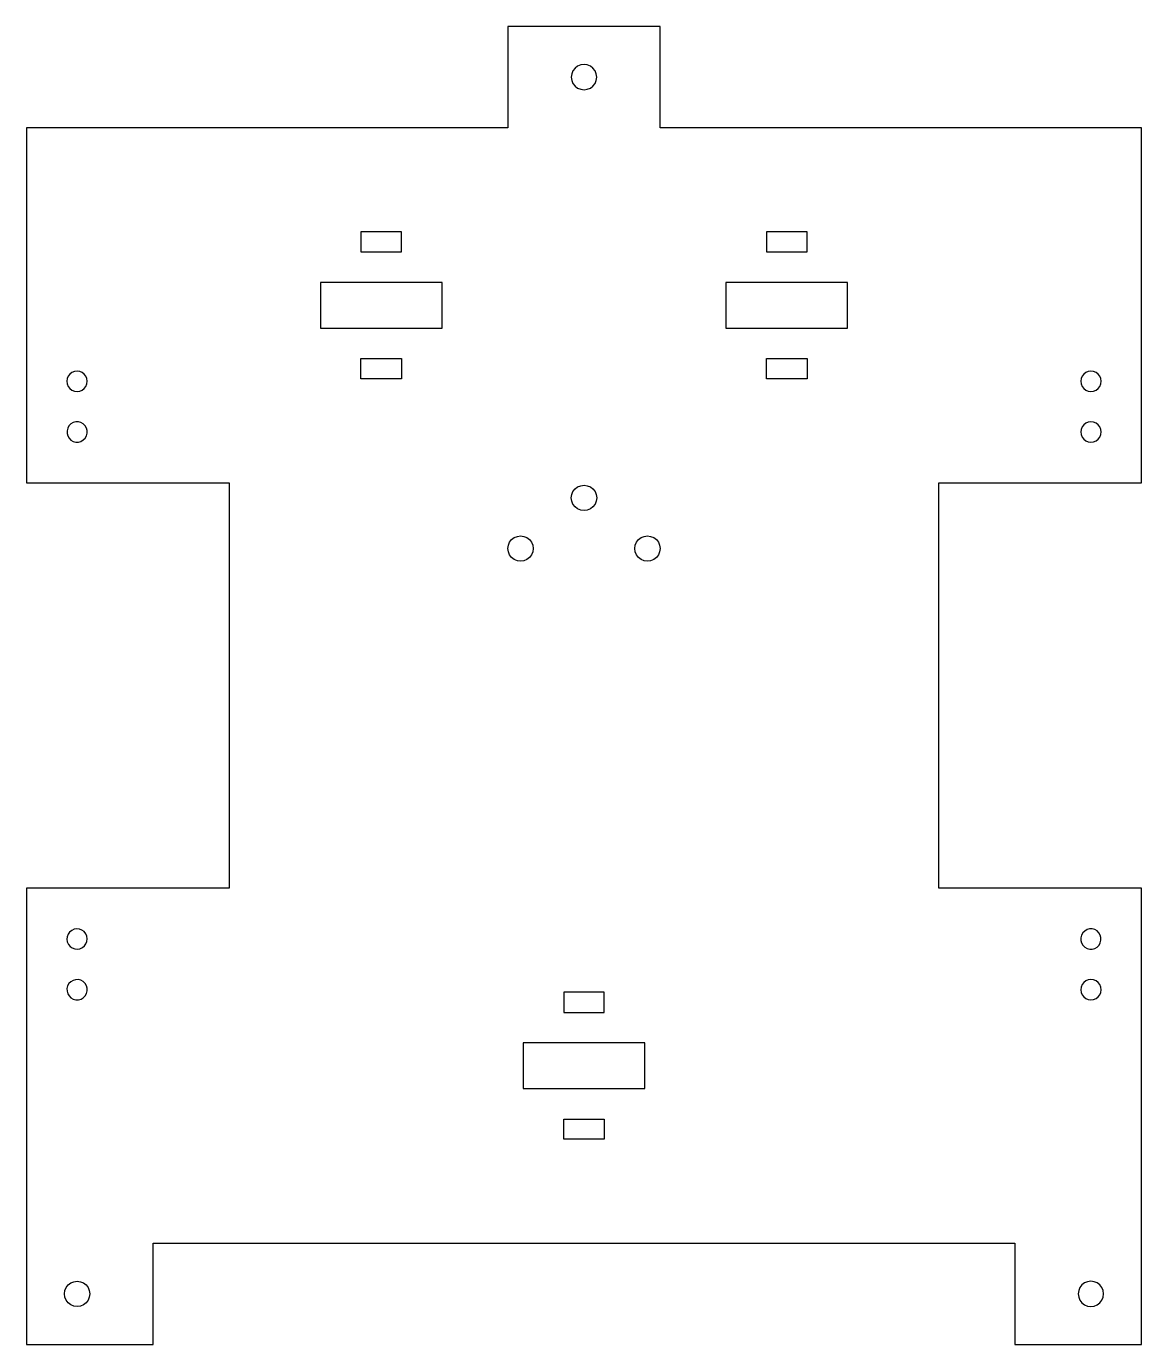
# Model space of a CAD drawing. Header units: millimetres. Extents: x 0 to 220, y 0 to 260.
import ezdxf

# ---------------------------------------------------------------- set-up
doc = ezdxf.new("R2010")
doc.units = ezdxf.units.MM
doc.layers.add('Default', color=14, linetype='Continuous')

msp = doc.modelspace()

# ---------------------------------------------------------------- linework, layer by layer
at = {"layer": 'Default'}
for points in [[(74, 194.5), (74, 190.5), (66, 190.5), (66, 194.5)], [(146, 194.5), (154, 194.5), (154, 190.5), (146, 190.5)]]:
    msp.add_lwpolyline(points, close=True, dxfattribs=at)
for points in [[(25, 0, 0), (25, 20, 0), (195, 20, 0), (195, 0, 0), (220, 0, 0), (220, 90, 0), (180, 90, 0), (180, 170, 0), (220, 170, 0), (220, 240, 0), (125, 240, 0), (125, 260, 0), (95, 260, 0), (95, 240, 0), (0, 240, 0), (0, 170, 0), (40, 170, 0), (40, 90, 0), (0, 90, 0), (0, 0, 0)], [(110.65, 247.59, 0), (111.25, 247.83, 0), (111.77, 248.23, 0), (112.17, 248.75, 0), (112.41, 249.35, 0), (112.5, 250, 0), (112.41, 250.65, 0), (112.17, 251.25, 0), (111.77, 251.77, 0), (111.25, 252.17, 0), (110.65, 252.41, 0), (110, 252.5, 0), (109.35, 252.41, 0), (108.75, 252.17, 0), (108.23, 251.77, 0), (107.83, 251.25, 0), (107.59, 250.65, 0), (107.5, 250, 0), (107.59, 249.35, 0), (107.83, 248.75, 0), (108.23, 248.23, 0), (108.75, 247.83, 0), (109.35, 247.59, 0), (110, 247.5, 0)], [(74, 215.5, 0), (74, 219.5, 0), (66, 219.5, 0), (66, 215.5, 0)], [(154, 219.5, 0), (146, 219.5, 0), (146, 215.5, 0), (154, 215.5, 0)], [(82, 200.5, 0), (82, 209.5, 0), (58, 209.5, 0), (58, 200.5, 0)], [(138, 200.5, 0), (162, 200.5, 0), (162, 209.5, 0), (138, 209.5, 0)], [(9.48, 191.93, 0), (9, 191.73, 0), (8.59, 191.41, 0), (8.27, 191, 0), (8.07, 190.52, 0), (8, 190, 0), (8.07, 189.48, 0), (8.27, 189, 0), (8.59, 188.59, 0), (9, 188.27, 0), (9.48, 188.07, 0), (10, 188, 0), (10.52, 188.07, 0), (11, 188.27, 0), (11.41, 188.59, 0), (11.73, 189, 0), (11.93, 189.48, 0), (12, 190, 0), (11.93, 190.52, 0), (11.73, 191, 0), (11.41, 191.41, 0), (11, 191.73, 0), (10.52, 191.93, 0), (10, 192, 0)], [(208.27, 189, 0), (208.59, 188.59, 0), (209, 188.27, 0), (209.48, 188.07, 0), (210, 188, 0), (210.52, 188.07, 0), (211, 188.27, 0), (211.41, 188.59, 0), (211.73, 189, 0), (211.93, 189.48, 0), (212, 190, 0), (211.93, 190.52, 0), (211.73, 191, 0), (211.41, 191.41, 0), (211, 191.73, 0), (210.52, 191.93, 0), (210, 192, 0), (209.48, 191.93, 0), (209, 191.73, 0), (208.59, 191.41, 0), (208.27, 191, 0), (208.07, 190.52, 0), (208, 190, 0), (208.07, 189.48, 0)], [(211.93, 180.52, 0), (211.73, 181, 0), (211.41, 181.41, 0), (211, 181.73, 0), (210.52, 181.93, 0), (210, 182, 0), (209.48, 181.93, 0), (209, 181.73, 0), (208.59, 181.41, 0), (208.27, 181, 0), (208.07, 180.52, 0), (208, 180, 0), (208.07, 179.48, 0), (208.27, 179, 0), (208.59, 178.59, 0), (209, 178.27, 0), (209.48, 178.07, 0), (210, 178, 0), (210.52, 178.07, 0), (211, 178.27, 0), (211.41, 178.59, 0), (211.73, 179, 0), (211.93, 179.48, 0), (212, 180, 0)], [(8.02, 179.73, 0), (8.15, 179.23, 0), (8.42, 178.78, 0), (8.79, 178.41, 0), (9.24, 178.15, 0), (9.74, 178.02, 0), (10.27, 178.02, 0), (10.77, 178.15, 0), (11.22, 178.42, 0), (11.59, 178.79, 0), (11.85, 179.24, 0), (11.98, 179.74, 0), (11.98, 180.27, 0), (11.85, 180.77, 0), (11.58, 181.22, 0), (11.21, 181.59, 0), (10.76, 181.85, 0), (10.26, 181.98, 0), (9.73, 181.98, 0), (9.23, 181.85, 0), (8.78, 181.58, 0), (8.41, 181.21, 0), (8.15, 180.76, 0), (8.02, 180.26, 0)], [(112.5, 167, 0), (112.41, 166.35, 0), (112.17, 165.75, 0), (111.77, 165.23, 0), (111.25, 164.83, 0), (110.65, 164.59, 0), (110, 164.5, 0), (109.35, 164.59, 0), (108.75, 164.83, 0), (108.23, 165.23, 0), (107.83, 165.75, 0), (107.59, 166.35, 0), (107.5, 167, 0), (107.59, 167.65, 0), (107.83, 168.25, 0), (108.23, 168.77, 0), (108.75, 169.17, 0), (109.35, 169.41, 0), (110, 169.5, 0), (110.65, 169.41, 0), (111.25, 169.17, 0), (111.77, 168.77, 0), (112.17, 168.25, 0), (112.41, 167.65, 0)], [(100, 157, 0), (99.91, 156.35, 0), (99.67, 155.75, 0), (99.27, 155.23, 0), (98.75, 154.83, 0), (98.15, 154.59, 0), (97.5, 154.5, 0), (96.85, 154.59, 0), (96.25, 154.83, 0), (95.73, 155.23, 0), (95.33, 155.75, 0), (95.09, 156.35, 0), (95, 157, 0), (95.09, 157.65, 0), (95.33, 158.25, 0), (95.73, 158.77, 0), (96.25, 159.17, 0), (96.85, 159.41, 0), (97.5, 159.5, 0), (98.15, 159.41, 0), (98.75, 159.17, 0), (99.27, 158.77, 0), (99.67, 158.25, 0), (99.91, 157.65, 0)], [(125, 157, 0), (124.91, 156.35, 0), (124.67, 155.75, 0), (124.27, 155.23, 0), (123.75, 154.83, 0), (123.15, 154.59, 0), (122.5, 154.5, 0), (121.85, 154.59, 0), (121.25, 154.83, 0), (120.73, 155.23, 0), (120.33, 155.75, 0), (120.09, 156.35, 0), (120, 157, 0), (120.09, 157.65, 0), (120.33, 158.25, 0), (120.73, 158.77, 0), (121.25, 159.17, 0), (121.85, 159.41, 0), (122.5, 159.5, 0), (123.15, 159.41, 0), (123.75, 159.17, 0), (124.27, 158.77, 0), (124.67, 158.25, 0), (124.91, 157.65, 0)], [(12, 80.06, 0), (11.92, 80.58, 0), (11.7, 81.05, 0), (11.37, 81.46, 0), (10.95, 81.76, 0), (10.46, 81.95, 0), (9.94, 82, 0), (9.42, 81.92, 0), (8.95, 81.7, 0), (8.54, 81.37, 0), (8.24, 80.95, 0), (8.05, 80.46, 0), (8, 79.94, 0), (8.08, 79.42, 0), (8.3, 78.95, 0), (8.63, 78.54, 0), (9.05, 78.24, 0), (9.54, 78.05, 0), (10.06, 78, 0), (10.58, 78.08, 0), (11.05, 78.3, 0), (11.46, 78.63, 0), (11.76, 79.05, 0), (11.95, 79.54, 0)], [(210.25, 81.98, 0), (209.73, 81.98, 0), (209.23, 81.85, 0), (208.78, 81.58, 0), (208.41, 81.21, 0), (208.15, 80.76, 0), (208.02, 80.25, 0), (208.02, 79.73, 0), (208.15, 79.23, 0), (208.42, 78.78, 0), (208.79, 78.41, 0), (209.24, 78.15, 0), (209.75, 78.02, 0), (210.27, 78.02, 0), (210.77, 78.15, 0), (211.22, 78.42, 0), (211.59, 78.79, 0), (211.85, 79.24, 0), (211.98, 79.75, 0), (211.98, 80.27, 0), (211.85, 80.77, 0), (211.58, 81.22, 0), (211.21, 81.59, 0), (210.76, 81.85, 0)], [(8.43, 68.77, 0), (8.8, 68.4, 0), (9.25, 68.14, 0), (9.76, 68.01, 0), (10.28, 68.02, 0), (10.78, 68.16, 0), (11.23, 68.43, 0), (11.6, 68.8, 0), (11.86, 69.25, 0), (11.99, 69.76, 0), (11.98, 70.28, 0), (11.84, 70.78, 0), (11.57, 71.23, 0), (11.2, 71.6, 0), (10.75, 71.86, 0), (10.24, 71.99, 0), (9.72, 71.98, 0), (9.22, 71.84, 0), (8.77, 71.57, 0), (8.4, 71.2, 0), (8.14, 70.75, 0), (8.01, 70.24, 0), (8.02, 69.72, 0), (8.16, 69.22, 0)], [(210, 68, 0), (210.52, 68.07, 0), (211, 68.27, 0), (211.41, 68.59, 0), (211.73, 69, 0), (211.93, 69.48, 0), (212, 70, 0), (211.93, 70.52, 0), (211.73, 71, 0), (211.41, 71.41, 0), (211, 71.73, 0), (210.52, 71.93, 0), (210, 72, 0), (209.48, 71.93, 0), (209, 71.73, 0), (208.59, 71.41, 0), (208.27, 71, 0), (208.07, 70.52, 0), (208, 70, 0), (208.07, 69.48, 0), (208.27, 69, 0), (208.59, 68.59, 0), (209, 68.27, 0), (209.48, 68.07, 0)], [(114, 69.5, 0), (106, 69.5, 0), (106, 65.5, 0), (114, 65.5, 0)], [(98, 59.5, 0), (98, 50.5, 0), (122, 50.5, 0), (122, 59.5, 0)], [(114, 44.5, 0), (114, 40.5, 0), (106, 40.5, 0), (106, 44.5, 0)], [(11.77, 11.77, 0), (12.17, 11.25, 0), (12.41, 10.65, 0), (12.5, 10, 0), (12.41, 9.35, 0), (12.17, 8.75, 0), (11.77, 8.23, 0), (11.25, 7.83, 0), (10.65, 7.59, 0), (10, 7.5, 0), (9.35, 7.59, 0), (8.75, 7.83, 0), (8.23, 8.23, 0), (7.83, 8.75, 0), (7.59, 9.35, 0), (7.5, 10, 0), (7.59, 10.65, 0), (7.83, 11.25, 0), (8.23, 11.77, 0), (8.75, 12.17, 0), (9.35, 12.41, 0), (10, 12.5, 0), (10.65, 12.41, 0), (11.25, 12.17, 0)], [(210, 7.5, 0), (210.65, 7.59, 0), (211.25, 7.83, 0), (211.77, 8.23, 0), (212.17, 8.75, 0), (212.41, 9.35, 0), (212.5, 10, 0), (212.41, 10.65, 0), (212.17, 11.25, 0), (211.77, 11.77, 0), (211.25, 12.17, 0), (210.65, 12.41, 0), (210, 12.5, 0), (209.35, 12.41, 0), (208.75, 12.17, 0), (208.23, 11.77, 0), (207.83, 11.25, 0), (207.59, 10.65, 0), (207.5, 10, 0), (207.59, 9.35, 0), (207.83, 8.75, 0), (208.23, 8.23, 0), (208.75, 7.83, 0), (209.35, 7.59, 0)]]:
    msp.add_polyline3d(points, close=True, dxfattribs=at)

doc.saveas('drawing.dxf')
